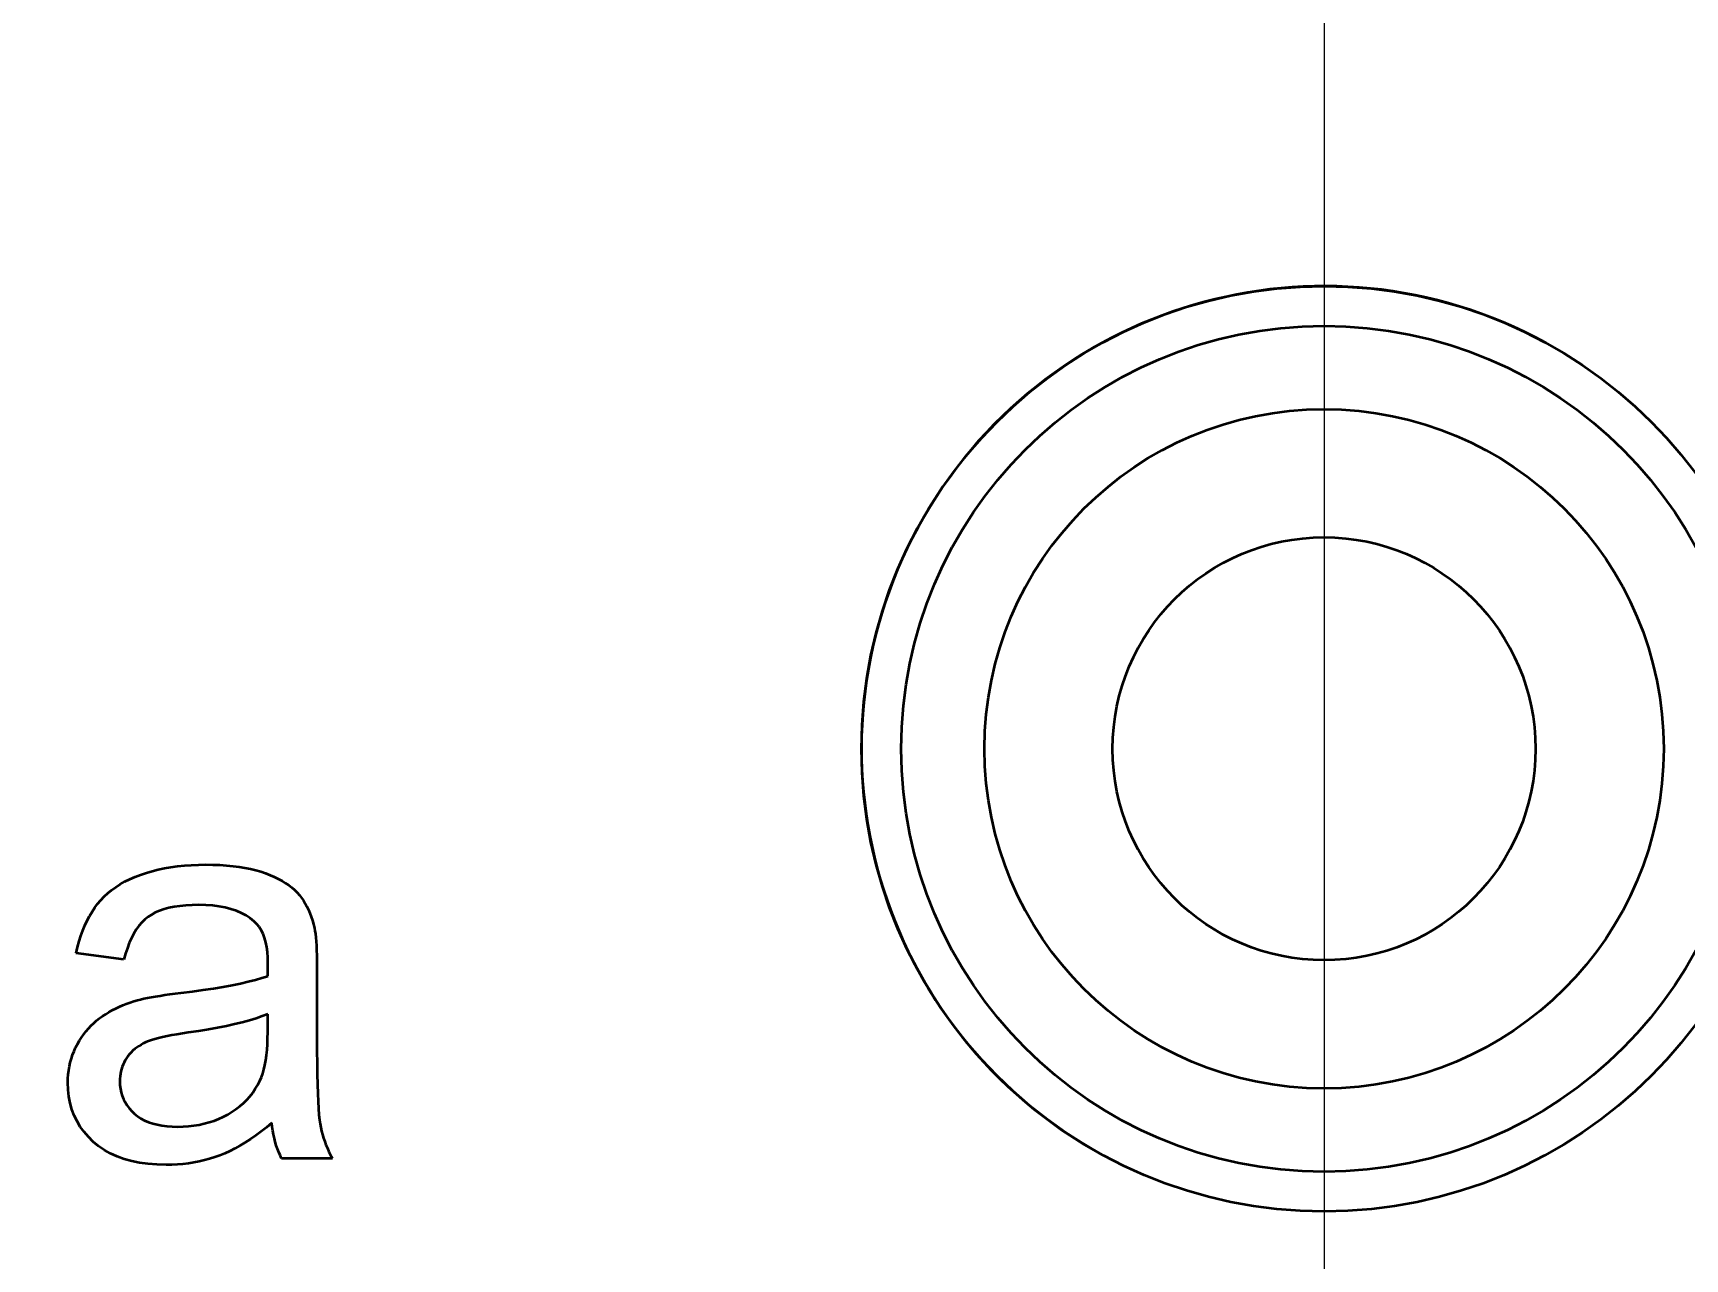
# Model space of a CAD drawing. Extents: x 23 to 417, y 3 to 294.
# Drawn here: x 382.684 to 385.809, y 206.667 to 208.985 of the extents above; entities that cross this region are included whole.
import ezdxf
from ezdxf.enums import TextEntityAlignment as Align

# ---------------------------------------------------------------- set-up
doc = ezdxf.new("R2010")
doc.units = 0
doc.linetypes.add('DASHDOT', pattern=[18.5, 12, -3, 0.5, -3])
doc.layers.get('0').update_dxf_attribs({"lineweight": 13})
doc.styles.get("Standard").update_dxf_attribs({"font": 'isocp.shx'})
doc.dimstyles.get("Standard").update_dxf_attribs({"dimtxt": 2.5, "dimasz": 2.5, "dimexe": 1.25, "dimexo": 0.625, "dimtad": 1, "dimtxsty": 'Standard', "dimcen": 2.5, "dimadec": 0, "dimazin": 0, "dimtfac": 1, "dimtmove": 0, "dimatfit": 0, "dimfxl": 0, "dimarcsym": 0})

# ---------------------------------------------------------------- blocks, each defined once
blk = doc.blocks.new('*D215')
at = {"color": 7, "lineweight": 13}
blk.add_line((369.2633, 239.5531), (395.349, 194.2124), dxfattribs=at)
for points in [[(376.3151, 228.3342), (374.903, 229.7505), (375.4177, 227.8179)], [(393.937, 195.6288), (395.349, 194.2124), (394.8343, 196.145)]]:
    blk.add_lwpolyline(points, dxfattribs=at)
for s, width, p, p2 in [('%%c', 1.333334, (370.1301, 240.0518), (371.3768, 237.8848)), ('82', 1.338786, (371.8755, 237.0181), (374.0621, 233.2175))]:
    blk.add_text(s, height=2.5, rotation=299.9129, dxfattribs=dict(at, width=width)).set_placement(p, p2, align=Align.FIT)
blk = doc.blocks.new('*D216')
at = {"color": 7, "lineweight": 13}
blk.add_line((363.2339, 234.8367), (397.923, 198.6215), dxfattribs=at)
for points in [[(374.0392, 224.3044), (372.3291, 225.3414), (373.2916, 223.5883)], [(396.2128, 199.6586), (397.923, 198.6215), (396.9605, 200.3747)]]:
    blk.add_lwpolyline(points, dxfattribs=at)
for s, width, p, p2 in [('%%c', 1.333334, (363.9561, 235.5285), (365.6854, 233.7231)), ('74', 1.299177, (366.3771, 233.0009), (369.4101, 229.8344))]:
    blk.add_text(s, height=2.5, rotation=313.7669, dxfattribs=dict(at, width=width)).set_placement(p, p2, align=Align.FIT)
blk = doc.blocks.new('BLOCK4527')
at = {"color": 7, "linetype": 'DASHDOT', "lineweight": 13}
blk.add_line((0, -5), (0, -50.8779), dxfattribs=at)
blk = doc.blocks.new('BLOCK4528')
at = {"color": 7, "linetype": 'DASHDOT', "lineweight": 13}
blk.add_line((0, 63.8036), (0, -63.8036), dxfattribs=at)
blk = doc.blocks.new('BLOCK4529')
at = {"color": 7, "lineweight": 35, "ltscale": 0.000539773}
blk.add_line((-4.5184, -9.1932), (-4.4986, -9.1845), dxfattribs=at)
at = {"color": 7, "lineweight": 35, "ltscale": 0.000556703}
blk.add_line((-4.4986, -9.1845), (-4.4779, -9.1765), dxfattribs=at)
at = {"color": 7, "lineweight": 35, "ltscale": 0.000570447}
blk.add_line((-4.4779, -9.1765), (-4.4562, -9.1692), dxfattribs=at)
at = {"color": 7, "lineweight": 35, "ltscale": 0.000580644}
blk.add_line((-4.4562, -9.1692), (-4.4339, -9.1627), dxfattribs=at)
at = {"color": 7, "lineweight": 35, "ltscale": 0.000592321}
blk.add_line((-4.4339, -9.1627), (-4.411, -9.1569), dxfattribs=at)
at = {"color": 7, "lineweight": 35, "ltscale": 0.000603842}
blk.add_line((-4.411, -9.1569), (-4.3873, -9.152), dxfattribs=at)
at = {"color": 7, "lineweight": 35, "ltscale": 0.000617164}
blk.add_line((-4.3873, -9.152), (-4.363, -9.1477), dxfattribs=at)
at = {"color": 7, "lineweight": 35, "ltscale": 0.000630768}
blk.add_line((-4.363, -9.1477), (-4.338, -9.1443), dxfattribs=at)
at = {"color": 7, "lineweight": 35, "ltscale": 0.000645527}
blk.add_line((-4.338, -9.1443), (-4.3123, -9.1416), dxfattribs=at)
at = {"color": 7, "lineweight": 35, "ltscale": 0.00066055}
blk.add_line((-4.3123, -9.1416), (-4.286, -9.1397), dxfattribs=at)
at = {"color": 7, "lineweight": 35, "ltscale": 0.000675822}
blk.add_line((-4.286, -9.1397), (-4.259, -9.1385), dxfattribs=at)
at = {"color": 7, "lineweight": 35, "ltscale": 0.000692816}
blk.add_line((-4.259, -9.1385), (-4.2313, -9.1381), dxfattribs=at)
at = {"color": 7, "lineweight": 35, "ltscale": 0.000682502}
blk.add_line((-4.2313, -9.1381), (-4.204, -9.1385), dxfattribs=at)
at = {"color": 7, "lineweight": 35, "ltscale": 0.000657329}
blk.add_line((-4.204, -9.1385), (-4.1777, -9.1395), dxfattribs=at)
at = {"color": 7, "lineweight": 35, "ltscale": 0.000631894}
blk.add_line((-4.1777, -9.1395), (-4.1525, -9.1411), dxfattribs=at)
at = {"color": 7, "lineweight": 35, "ltscale": 0.000606989}
blk.add_line((-4.1525, -9.1411), (-4.1283, -9.1434), dxfattribs=at)
at = {"color": 7, "lineweight": 35, "ltscale": 0.000582968}
blk.add_line((-4.1283, -9.1434), (-4.1052, -9.1463), dxfattribs=at)
at = {"color": 7, "lineweight": 35, "ltscale": 0.000559663}
blk.add_line((-4.1052, -9.1463), (-4.0831, -9.1499), dxfattribs=at)
at = {"color": 7, "lineweight": 35, "ltscale": 0.000536712}
blk.add_line((-4.0831, -9.1499), (-4.062, -9.1542), dxfattribs=at)
at = {"color": 7, "lineweight": 35, "ltscale": 0.000514962}
blk.add_line((-4.062, -9.1542), (-4.042, -9.1591), dxfattribs=at)
at = {"color": 7, "lineweight": 35, "ltscale": 0.000494086}
blk.add_line((-4.042, -9.1591), (-4.0231, -9.1647), dxfattribs=at)
at = {"color": 7, "lineweight": 35, "ltscale": 0.000474127}
blk.add_line((-4.0231, -9.1647), (-4.0051, -9.1709), dxfattribs=at)
at = {"color": 7, "lineweight": 35, "ltscale": 0.00045548}
blk.add_line((-4.0051, -9.1709), (-3.9882, -9.1776), dxfattribs=at)
at = {"color": 7, "lineweight": 35, "ltscale": 0.00043741}
blk.add_line((-3.9882, -9.1776), (-3.9722, -9.1847), dxfattribs=at)
at = {"color": 7, "lineweight": 35, "ltscale": 0.000420038}
blk.add_line((-3.9722, -9.1847), (-3.9571, -9.1921), dxfattribs=at)
at = {"color": 7, "lineweight": 35, "ltscale": 0.000466322}
blk.add_line((-4.616, -9.2589), (-4.6023, -9.2463), dxfattribs=at)
at = {"color": 7, "lineweight": 35, "ltscale": 0.000474396}
blk.add_line((-4.6023, -9.2463), (-4.5875, -9.2344), dxfattribs=at)
at = {"color": 7, "lineweight": 35, "ltscale": 0.000484808}
blk.add_line((-4.5875, -9.2344), (-4.5717, -9.2231), dxfattribs=at)
at = {"color": 7, "lineweight": 35, "ltscale": 0.000496247}
blk.add_line((-4.5717, -9.2231), (-4.555, -9.2125), dxfattribs=at)
at = {"color": 7, "lineweight": 35, "ltscale": 0.000509453}
blk.add_line((-4.555, -9.2125), (-4.5372, -9.2025), dxfattribs=at)
at = {"color": 7, "lineweight": 35, "ltscale": 0.000523757}
blk.add_line((-4.5372, -9.2025), (-4.5184, -9.1932), dxfattribs=at)
at = {"color": 7, "lineweight": 35, "ltscale": 0.000403714}
blk.add_line((-3.9571, -9.1921), (-3.9429, -9.1998), dxfattribs=at)
at = {"color": 7, "lineweight": 35, "ltscale": 0.000387577}
blk.add_line((-3.9429, -9.1998), (-3.9297, -9.2079), dxfattribs=at)
at = {"color": 7, "lineweight": 35, "ltscale": 0.000373063}
blk.add_line((-3.9297, -9.2079), (-3.9174, -9.2163), dxfattribs=at)
at = {"color": 7, "lineweight": 35, "ltscale": 0.000359424}
blk.add_line((-3.9174, -9.2163), (-3.9059, -9.225), dxfattribs=at)
at = {"color": 7, "lineweight": 35, "ltscale": 0.0003467}
blk.add_line((-3.9059, -9.225), (-3.8955, -9.2341), dxfattribs=at)
at = {"color": 7, "lineweight": 35, "ltscale": 0.000335831}
blk.add_line((-3.8955, -9.2341), (-3.8859, -9.2435), dxfattribs=at)
at = {"color": 7, "lineweight": 35, "ltscale": 0.000325902}
blk.add_line((-3.8859, -9.2435), (-3.8772, -9.2533), dxfattribs=at)
at = {"color": 7, "lineweight": 35, "ltscale": 0.000466589}
blk.add_line((-4.6618, -9.3162), (-4.6515, -9.3007), dxfattribs=at)
at = {"color": 7, "lineweight": 35, "ltscale": 0.000457381}
blk.add_line((-4.6515, -9.3007), (-4.6406, -9.286), dxfattribs=at)
at = {"color": 7, "lineweight": 35, "ltscale": 0.000455284}
blk.add_line((-4.6406, -9.286), (-4.6288, -9.2721), dxfattribs=at)
at = {"color": 7, "lineweight": 35, "ltscale": 0.00045943}
blk.add_line((-4.6288, -9.2721), (-4.616, -9.2589), dxfattribs=at)
at = {"color": 7, "lineweight": 35, "ltscale": 0.000430066}
blk.add_line((-4.4064, -9.3129), (-4.4222, -9.3197), dxfattribs=at)
at = {"color": 7, "lineweight": 35, "ltscale": 0.000453229}
blk.add_line((-4.3893, -9.307), (-4.4064, -9.3129), dxfattribs=at)
at = {"color": 7, "lineweight": 35, "ltscale": 0.000479344}
blk.add_line((-4.3708, -9.302), (-4.3893, -9.307), dxfattribs=at)
at = {"color": 7, "lineweight": 35, "ltscale": 0.000507162}
blk.add_line((-4.3509, -9.2979), (-4.3708, -9.302), dxfattribs=at)
at = {"color": 7, "lineweight": 35, "ltscale": 0.000536581}
blk.add_line((-4.3297, -9.2947), (-4.3509, -9.2979), dxfattribs=at)
at = {"color": 7, "lineweight": 35, "ltscale": 0.00056743}
blk.add_line((-4.3071, -9.2924), (-4.3297, -9.2947), dxfattribs=at)
at = {"color": 7, "lineweight": 35, "ltscale": 0.000599883}
blk.add_line((-4.2832, -9.2911), (-4.3071, -9.2924), dxfattribs=at)
at = {"color": 7, "lineweight": 35, "ltscale": 0.000632597}
blk.add_line((-4.2579, -9.2906), (-4.2832, -9.2911), dxfattribs=at)
at = {"color": 7, "lineweight": 35, "ltscale": 0.000678797}
blk.add_line((-4.2307, -9.2912), (-4.2579, -9.2906), dxfattribs=at)
at = {"color": 7, "lineweight": 35, "ltscale": 0.000646005}
blk.add_line((-4.205, -9.2931), (-4.2307, -9.2912), dxfattribs=at)
at = {"color": 7, "lineweight": 35, "ltscale": 0.000615339}
blk.add_line((-4.1805, -9.2962), (-4.205, -9.2931), dxfattribs=at)
at = {"color": 7, "lineweight": 35, "ltscale": 0.000585897}
blk.add_line((-4.1575, -9.3006), (-4.1805, -9.2962), dxfattribs=at)
at = {"color": 7, "lineweight": 35, "ltscale": 0.000559575}
blk.add_line((-4.1359, -9.3062), (-4.1575, -9.3006), dxfattribs=at)
at = {"color": 7, "lineweight": 35, "ltscale": 0.000535245}
blk.add_line((-4.1156, -9.3131), (-4.1359, -9.3062), dxfattribs=at)
at = {"color": 7, "lineweight": 35, "ltscale": 0.000514725}
blk.add_line((-4.0967, -9.3212), (-4.1156, -9.3131), dxfattribs=at)
at = {"color": 7, "lineweight": 35, "ltscale": 0.000322937}
blk.add_line((-3.8772, -9.2533), (-3.8693, -9.2635), dxfattribs=at)
at = {"color": 7, "lineweight": 35, "ltscale": 0.000326028}
blk.add_line((-3.8693, -9.2635), (-3.8618, -9.2742), dxfattribs=at)
at = {"color": 7, "lineweight": 35, "ltscale": 0.000330271}
blk.add_line((-3.8618, -9.2742), (-3.8549, -9.2854), dxfattribs=at)
at = {"color": 7, "lineweight": 35, "ltscale": 0.000335158}
blk.add_line((-3.8549, -9.2854), (-3.8484, -9.2971), dxfattribs=at)
at = {"color": 7, "lineweight": 35, "ltscale": 0.000341545}
blk.add_line((-3.8484, -9.2971), (-3.8425, -9.3094), dxfattribs=at)
at = {"color": 7, "lineweight": 35, "ltscale": 0.000347775}
blk.add_line((-3.8425, -9.3094), (-3.837, -9.3222), dxfattribs=at)
at = {"color": 7, "lineweight": 35, "ltscale": 0.000515901}
blk.add_line((-4.6967, -9.3874), (-4.6889, -9.3682), dxfattribs=at)
at = {"color": 7, "lineweight": 35, "ltscale": 0.000501482}
blk.add_line((-4.6889, -9.3682), (-4.6805, -9.35), dxfattribs=at)
at = {"color": 7, "lineweight": 35, "ltscale": 0.000488834}
blk.add_line((-4.6805, -9.35), (-4.6714, -9.3327), dxfattribs=at)
at = {"color": 7, "lineweight": 35, "ltscale": 0.000476882}
blk.add_line((-4.6714, -9.3327), (-4.6618, -9.3162), dxfattribs=at)
at = {"color": 7, "lineweight": 35, "ltscale": 0.000432269}
blk.add_line((-4.484, -9.3698), (-4.4941, -9.3838), dxfattribs=at)
at = {"color": 7, "lineweight": 35, "ltscale": 0.000414517}
blk.add_line((-4.4732, -9.3572), (-4.484, -9.3698), dxfattribs=at)
at = {"color": 7, "lineweight": 35, "ltscale": 0.000400026}
blk.add_line((-4.4618, -9.3459), (-4.4732, -9.3572), dxfattribs=at)
at = {"color": 7, "lineweight": 35, "ltscale": 0.000388349}
blk.add_line((-4.4497, -9.3361), (-4.4618, -9.3459), dxfattribs=at)
at = {"color": 7, "lineweight": 35, "ltscale": 0.000391655}
blk.add_line((-4.4367, -9.3275), (-4.4497, -9.3361), dxfattribs=at)
at = {"color": 7, "lineweight": 35, "ltscale": 0.00040929}
blk.add_line((-4.4222, -9.3197), (-4.4367, -9.3275), dxfattribs=at)
at = {"color": 7, "lineweight": 35, "ltscale": 0.000497101}
blk.add_line((-4.0791, -9.3305), (-4.0967, -9.3212), dxfattribs=at)
at = {"color": 7, "lineweight": 35, "ltscale": 0.000483759}
blk.add_line((-4.0629, -9.3412), (-4.0791, -9.3305), dxfattribs=at)
at = {"color": 7, "lineweight": 35, "ltscale": 0.000474393}
blk.add_line((-4.0481, -9.353), (-4.0629, -9.3412), dxfattribs=at)
at = {"color": 7, "lineweight": 35, "ltscale": 0.000349576}
blk.add_line((-4.0382, -9.3629), (-4.0481, -9.353), dxfattribs=at)
at = {"color": 7, "lineweight": 35, "ltscale": 0.000357345}
blk.add_line((-4.0293, -9.3741), (-4.0382, -9.3629), dxfattribs=at)
at = {"color": 7, "lineweight": 35, "ltscale": 0.000369619}
blk.add_line((-4.0215, -9.3866), (-4.0293, -9.3741), dxfattribs=at)
at = {"color": 7, "lineweight": 35, "ltscale": 0.000355755}
blk.add_line((-3.837, -9.3222), (-3.832, -9.3355), dxfattribs=at)
at = {"color": 7, "lineweight": 35, "ltscale": 0.000363838}
blk.add_line((-3.832, -9.3355), (-3.8275, -9.3494), dxfattribs=at)
at = {"color": 7, "lineweight": 35, "ltscale": 0.000372606}
blk.add_line((-3.8275, -9.3494), (-3.8235, -9.3637), dxfattribs=at)
at = {"color": 7, "lineweight": 35, "ltscale": 0.000382223}
blk.add_line((-3.8235, -9.3637), (-3.8199, -9.3786), dxfattribs=at)
at = {"color": 7, "lineweight": 35, "ltscale": 0.000564081}
blk.add_line((-4.7161, -9.4501), (-4.7103, -9.4283), dxfattribs=at)
at = {"color": 7, "lineweight": 35, "ltscale": 0.000546947}
blk.add_line((-4.7103, -9.4283), (-4.7038, -9.4074), dxfattribs=at)
at = {"color": 7, "lineweight": 35, "ltscale": 0.000531237}
blk.add_line((-4.7038, -9.4074), (-4.6967, -9.3874), dxfattribs=at)
at = {"color": 7, "lineweight": 35, "ltscale": 0.00052566}
blk.add_line((-4.5206, -9.4342), (-4.5281, -9.4539), dxfattribs=at)
at = {"color": 7, "lineweight": 35, "ltscale": 0.000499267}
blk.add_line((-4.5124, -9.416), (-4.5206, -9.4342), dxfattribs=at)
at = {"color": 7, "lineweight": 35, "ltscale": 0.000474858}
blk.add_line((-4.5036, -9.3992), (-4.5124, -9.416), dxfattribs=at)
at = {"color": 7, "lineweight": 35, "ltscale": 0.000452499}
blk.add_line((-4.4941, -9.3838), (-4.5036, -9.3992), dxfattribs=at)
at = {"color": 7, "lineweight": 35, "ltscale": 0.000385569}
blk.add_line((-4.0147, -9.4005), (-4.0215, -9.3866), dxfattribs=at)
at = {"color": 7, "lineweight": 35, "ltscale": 0.000406261}
blk.add_line((-4.009, -9.4157), (-4.0147, -9.4005), dxfattribs=at)
at = {"color": 7, "lineweight": 35, "ltscale": 0.0004294}
blk.add_line((-4.0043, -9.4322), (-4.009, -9.4157), dxfattribs=at)
at = {"color": 7, "lineweight": 35, "ltscale": 0.000455618}
blk.add_line((-4.0006, -9.4501), (-4.0043, -9.4322), dxfattribs=at)
at = {"color": 7, "lineweight": 35, "ltscale": 0.000258205}
blk.add_line((-3.8199, -9.3786), (-3.8182, -9.3888), dxfattribs=at)
at = {"color": 7, "lineweight": 35, "ltscale": 0.000294778}
blk.add_line((-3.8182, -9.3888), (-3.8166, -9.4005), dxfattribs=at)
at = {"color": 7, "lineweight": 35, "ltscale": 0.000331795}
blk.add_line((-3.8166, -9.4005), (-3.8152, -9.4137), dxfattribs=at)
at = {"color": 7, "lineweight": 35, "ltscale": 0.000368953}
blk.add_line((-3.8152, -9.4137), (-3.8141, -9.4284), dxfattribs=at)
at = {"color": 7, "lineweight": 35, "ltscale": 0.000406678}
blk.add_line((-3.8141, -9.4284), (-3.813, -9.4446), dxfattribs=at)
at = {"color": 7, "lineweight": 35, "ltscale": 0.000582141}
blk.add_line((-4.7214, -9.4727), (-4.7161, -9.4501), dxfattribs=at)
at = {"color": 7, "lineweight": 35, "ltscale": 0.004544}
blk.add_line((-4.5413, -9.4973), (-4.7214, -9.4727), dxfattribs=at)
at = {"color": 7, "lineweight": 35, "ltscale": 0.000582177}
blk.add_line((-4.535, -9.4749), (-4.5413, -9.4973), dxfattribs=at)
at = {"color": 7, "lineweight": 35, "ltscale": 0.000552851}
blk.add_line((-4.5281, -9.4539), (-4.535, -9.4749), dxfattribs=at)
at = {"color": 7, "lineweight": 35, "ltscale": 0.000484291}
blk.add_line((-3.998, -9.4693), (-4.0006, -9.4501), dxfattribs=at)
at = {"color": 7, "lineweight": 35, "ltscale": 0.000514174}
blk.add_line((-3.9965, -9.4898), (-3.998, -9.4693), dxfattribs=at)
at = {"color": 7, "lineweight": 35, "ltscale": 0.000546438}
blk.add_line((-3.9959, -9.5116), (-3.9965, -9.4898), dxfattribs=at)
at = {"color": 7, "lineweight": 35, "ltscale": 0.000443753}
blk.add_line((-3.813, -9.4446), (-3.8122, -9.4623), dxfattribs=at)
at = {"color": 7, "lineweight": 35, "ltscale": 0.000481667}
blk.add_line((-3.8122, -9.4623), (-3.8116, -9.4816), dxfattribs=at)
at = {"color": 7, "lineweight": 35, "ltscale": 0.00051931}
blk.add_line((-3.8116, -9.4816), (-3.8111, -9.5024), dxfattribs=at)
at = {"color": 7, "lineweight": 35, "ltscale": 0.000585088}
blk.add_line((-4.0192, -9.567), (-3.997, -9.5597), dxfattribs=at)
at = {"color": 7, "lineweight": 35, "ltscale": 0.000182417}
blk.add_line((-3.997, -9.5597), (-3.9968, -9.5524), dxfattribs=at)
at = {"color": 7, "lineweight": 35, "ltscale": 0.000168662}
blk.add_line((-3.9968, -9.5524), (-3.9966, -9.5457), dxfattribs=at)
at = {"color": 7, "lineweight": 35, "ltscale": 0.000154547}
blk.add_line((-3.9966, -9.5457), (-3.9964, -9.5395), dxfattribs=at)
at = {"color": 7, "lineweight": 35, "ltscale": 0.000141183}
blk.add_line((-3.9964, -9.5395), (-3.9963, -9.5338), dxfattribs=at)
at = {"color": 7, "lineweight": 35, "ltscale": 0.000127062}
blk.add_line((-3.9963, -9.5338), (-3.9962, -9.5288), dxfattribs=at)
at = {"color": 7, "lineweight": 35, "ltscale": 0.000113323}
blk.add_line((-3.9962, -9.5288), (-3.9961, -9.5242), dxfattribs=at)
at = {"color": 7, "lineweight": 35, "ltscale": 9.95617e-05}
blk.add_line((-3.9961, -9.5242), (-3.996, -9.5202), dxfattribs=at)
at = {"color": 7, "lineweight": 35, "ltscale": 7.17292e-05}
blk.add_line((-3.996, -9.5168), (-3.9959, -9.5139), dxfattribs=at)
at = {"color": 7, "lineweight": 35, "ltscale": 8.58385e-05}
blk.add_line((-3.996, -9.5202), (-3.996, -9.5168), dxfattribs=at)
at = {"color": 7, "lineweight": 35, "ltscale": 5.79762e-05}
blk.add_line((-3.9959, -9.5139), (-3.9959, -9.5116), dxfattribs=at)
at = {"color": 7, "lineweight": 35, "ltscale": 0.000557392}
blk.add_line((-3.8111, -9.5024), (-3.8108, -9.5247), dxfattribs=at)
at = {"color": 7, "lineweight": 35, "ltscale": 0.000595079}
blk.add_line((-3.8108, -9.5247), (-3.8107, -9.5485), dxfattribs=at)
at = {"color": 7, "lineweight": 35, "ltscale": 0.006139}
blk.add_line((-3.8107, -9.5485), (-3.8107, -9.794), dxfattribs=at)
at = {"color": 7, "lineweight": 35, "ltscale": 0.000537833}
blk.add_line((-4.3467, -9.6258), (-4.3254, -9.6231), dxfattribs=at)
at = {"color": 7, "lineweight": 35, "ltscale": 0.001094}
blk.add_line((-4.3254, -9.6231), (-4.282, -9.6177), dxfattribs=at)
at = {"color": 7, "lineweight": 35, "ltscale": 0.001036}
blk.add_line((-4.282, -9.6177), (-4.2409, -9.6121), dxfattribs=at)
at = {"color": 7, "lineweight": 35, "ltscale": 0.000979112}
blk.add_line((-4.2409, -9.6121), (-4.2022, -9.6063), dxfattribs=at)
at = {"color": 7, "lineweight": 35, "ltscale": 0.000921827}
blk.add_line((-4.2022, -9.6063), (-4.1658, -9.6002), dxfattribs=at)
at = {"color": 7, "lineweight": 35, "ltscale": 0.000864865}
blk.add_line((-4.1658, -9.6002), (-4.1318, -9.594), dxfattribs=at)
at = {"color": 7, "lineweight": 35, "ltscale": 0.000807827}
blk.add_line((-4.1318, -9.594), (-4.1001, -9.5875), dxfattribs=at)
at = {"color": 7, "lineweight": 35, "ltscale": 0.000751463}
blk.add_line((-4.1001, -9.5875), (-4.0708, -9.5809), dxfattribs=at)
at = {"color": 7, "lineweight": 35, "ltscale": 0.00069547}
blk.add_line((-4.0708, -9.5809), (-4.0438, -9.574), dxfattribs=at)
at = {"color": 7, "lineweight": 35, "ltscale": 0.000640149}
blk.add_line((-4.0438, -9.574), (-4.0192, -9.567), dxfattribs=at)
at = {"color": 7, "lineweight": 35, "ltscale": 0.000360332}
blk.add_line((-4.585, -9.6889), (-4.5722, -9.6823), dxfattribs=at)
at = {"color": 7, "lineweight": 35, "ltscale": 0.000362764}
blk.add_line((-4.5722, -9.6823), (-4.5591, -9.6761), dxfattribs=at)
at = {"color": 7, "lineweight": 35, "ltscale": 0.000365404}
blk.add_line((-4.5591, -9.6761), (-4.5457, -9.6703), dxfattribs=at)
at = {"color": 7, "lineweight": 35, "ltscale": 0.000368299}
blk.add_line((-4.5457, -9.6703), (-4.532, -9.6648), dxfattribs=at)
at = {"color": 7, "lineweight": 35, "ltscale": 0.000372022}
blk.add_line((-4.532, -9.6648), (-4.518, -9.6597), dxfattribs=at)
at = {"color": 7, "lineweight": 35, "ltscale": 0.000376126}
blk.add_line((-4.518, -9.6597), (-4.5037, -9.6551), dxfattribs=at)
at = {"color": 7, "lineweight": 35, "ltscale": 0.000380129}
blk.add_line((-4.5037, -9.6551), (-4.4891, -9.6508), dxfattribs=at)
at = {"color": 7, "lineweight": 35, "ltscale": 0.000293741}
blk.add_line((-4.4891, -9.6508), (-4.4777, -9.6479), dxfattribs=at)
at = {"color": 7, "lineweight": 35, "ltscale": 0.00032038}
blk.add_line((-4.4777, -9.6479), (-4.4652, -9.6451), dxfattribs=at)
at = {"color": 7, "lineweight": 35, "ltscale": 0.000347441}
blk.add_line((-4.4652, -9.6451), (-4.4516, -9.6423), dxfattribs=at)
at = {"color": 7, "lineweight": 35, "ltscale": 0.000374291}
blk.add_line((-4.4516, -9.6423), (-4.4369, -9.6395), dxfattribs=at)
at = {"color": 7, "lineweight": 35, "ltscale": 0.000401646}
blk.add_line((-4.4369, -9.6395), (-4.4211, -9.6367), dxfattribs=at)
at = {"color": 7, "lineweight": 35, "ltscale": 0.000428588}
blk.add_line((-4.4211, -9.6367), (-4.4041, -9.634), dxfattribs=at)
at = {"color": 7, "lineweight": 35, "ltscale": 0.000455644}
blk.add_line((-4.4041, -9.634), (-4.3861, -9.6312), dxfattribs=at)
at = {"color": 7, "lineweight": 35, "ltscale": 0.00048317}
blk.add_line((-4.3861, -9.6312), (-4.367, -9.6285), dxfattribs=at)
at = {"color": 7, "lineweight": 35, "ltscale": 0.000510634}
blk.add_line((-4.367, -9.6285), (-4.3467, -9.6258), dxfattribs=at)
at = {"color": 7, "lineweight": 35, "ltscale": 0.000354858}
blk.add_line((-4.6748, -9.7576), (-4.6651, -9.7472), dxfattribs=at)
at = {"color": 7, "lineweight": 35, "ltscale": 0.000353446}
blk.add_line((-4.6651, -9.7472), (-4.6549, -9.7374), dxfattribs=at)
at = {"color": 7, "lineweight": 35, "ltscale": 0.000353363}
blk.add_line((-4.6549, -9.7374), (-4.6442, -9.7281), dxfattribs=at)
at = {"color": 7, "lineweight": 35, "ltscale": 0.00035306}
blk.add_line((-4.6442, -9.7281), (-4.6332, -9.7194), dxfattribs=at)
at = {"color": 7, "lineweight": 35, "ltscale": 0.000354701}
blk.add_line((-4.6332, -9.7194), (-4.6216, -9.7111), dxfattribs=at)
at = {"color": 7, "lineweight": 35, "ltscale": 0.000356048}
blk.add_line((-4.6216, -9.7111), (-4.6097, -9.7033), dxfattribs=at)
at = {"color": 7, "lineweight": 35, "ltscale": 0.000356871}
blk.add_line((-4.6097, -9.7033), (-4.5975, -9.6959), dxfattribs=at)
at = {"color": 7, "lineweight": 35, "ltscale": 0.000358474}
blk.add_line((-4.5975, -9.6959), (-4.585, -9.6889), dxfattribs=at)
at = {"color": 7, "lineweight": 35, "ltscale": 0.000843677}
blk.add_line((-4.1534, -9.7487), (-4.1865, -9.7553), dxfattribs=at)
at = {"color": 7, "lineweight": 35, "ltscale": 0.000795621}
blk.add_line((-4.1223, -9.7418), (-4.1534, -9.7487), dxfattribs=at)
at = {"color": 7, "lineweight": 35, "ltscale": 0.000748309}
blk.add_line((-4.0932, -9.7348), (-4.1223, -9.7418), dxfattribs=at)
at = {"color": 7, "lineweight": 35, "ltscale": 0.000701058}
blk.add_line((-4.0661, -9.7274), (-4.0932, -9.7348), dxfattribs=at)
at = {"color": 7, "lineweight": 35, "ltscale": 0.000654692}
blk.add_line((-4.0411, -9.7199), (-4.0661, -9.7274), dxfattribs=at)
at = {"color": 7, "lineweight": 35, "ltscale": 0.000608588}
blk.add_line((-4.018, -9.712), (-4.0411, -9.7199), dxfattribs=at)
at = {"color": 7, "lineweight": 35, "ltscale": 0.000563802}
blk.add_line((-3.997, -9.704), (-4.018, -9.712), dxfattribs=at)
at = {"color": 7, "lineweight": 35, "ltscale": 0.001688}
blk.add_line((-3.997, -9.7715), (-3.997, -9.704), dxfattribs=at)
at = {"color": 7, "lineweight": 35, "ltscale": 0.000373588}
blk.add_line((-4.7168, -9.817), (-4.7093, -9.8041), dxfattribs=at)
at = {"color": 7, "lineweight": 35, "ltscale": 0.000368683}
blk.add_line((-4.7093, -9.8041), (-4.7013, -9.7917), dxfattribs=at)
at = {"color": 7, "lineweight": 35, "ltscale": 0.000363765}
blk.add_line((-4.7013, -9.7917), (-4.6929, -9.7798), dxfattribs=at)
at = {"color": 7, "lineweight": 35, "ltscale": 0.000360219}
blk.add_line((-4.6929, -9.7798), (-4.6841, -9.7684), dxfattribs=at)
at = {"color": 7, "lineweight": 35, "ltscale": 0.000357124}
blk.add_line((-4.6841, -9.7684), (-4.6748, -9.7576), dxfattribs=at)
at = {"color": 7, "lineweight": 35, "ltscale": 0.000253768}
blk.add_line((-4.4584, -9.8104), (-4.4676, -9.8147), dxfattribs=at)
at = {"color": 7, "lineweight": 35, "ltscale": 0.000271803}
blk.add_line((-4.4483, -9.8063), (-4.4584, -9.8104), dxfattribs=at)
at = {"color": 7, "lineweight": 35, "ltscale": 0.000301739}
blk.add_line((-4.4369, -9.8024), (-4.4483, -9.8063), dxfattribs=at)
at = {"color": 7, "lineweight": 35, "ltscale": 0.000333047}
blk.add_line((-4.4242, -9.7985), (-4.4369, -9.8024), dxfattribs=at)
at = {"color": 7, "lineweight": 35, "ltscale": 0.000364305}
blk.add_line((-4.4101, -9.7947), (-4.4242, -9.7985), dxfattribs=at)
at = {"color": 7, "lineweight": 35, "ltscale": 0.000395994}
blk.add_line((-4.3947, -9.791), (-4.4101, -9.7947), dxfattribs=at)
at = {"color": 7, "lineweight": 35, "ltscale": 0.000428292}
blk.add_line((-4.378, -9.7873), (-4.3947, -9.791), dxfattribs=at)
at = {"color": 7, "lineweight": 35, "ltscale": 0.000459943}
blk.add_line((-4.3599, -9.7837), (-4.378, -9.7873), dxfattribs=at)
at = {"color": 7, "lineweight": 35, "ltscale": 0.000492589}
blk.add_line((-4.3405, -9.7803), (-4.3599, -9.7837), dxfattribs=at)
at = {"color": 7, "lineweight": 35, "ltscale": 0.000524989}
blk.add_line((-4.3198, -9.7769), (-4.3405, -9.7803), dxfattribs=at)
at = {"color": 7, "lineweight": 35, "ltscale": 0.000557405}
blk.add_line((-4.2978, -9.7736), (-4.3198, -9.7769), dxfattribs=at)
at = {"color": 7, "lineweight": 35, "ltscale": 0.000988611}
blk.add_line((-4.2587, -9.7677), (-4.2978, -9.7736), dxfattribs=at)
at = {"color": 7, "lineweight": 35, "ltscale": 0.000939761}
blk.add_line((-4.2216, -9.7616), (-4.2587, -9.7677), dxfattribs=at)
at = {"color": 7, "lineweight": 35, "ltscale": 0.000891608}
blk.add_line((-4.1865, -9.7553), (-4.2216, -9.7616), dxfattribs=at)
at = {"color": 7, "lineweight": 35, "ltscale": 0.000564634}
blk.add_line((-3.9981, -9.8178), (-3.9973, -9.7953), dxfattribs=at)
at = {"color": 7, "lineweight": 35, "ltscale": 0.000593994}
blk.add_line((-3.9973, -9.7953), (-3.997, -9.7715), dxfattribs=at)
at = {"color": 7, "lineweight": 35, "ltscale": 0.001237}
blk.add_line((-3.8107, -9.794), (-3.8106, -9.8435), dxfattribs=at)
at = {"color": 7, "lineweight": 35, "ltscale": 0.000374461}
blk.add_line((-4.744, -9.8865), (-4.74, -9.8721), dxfattribs=at)
at = {"color": 7, "lineweight": 35, "ltscale": 0.000373592}
blk.add_line((-4.74, -9.8721), (-4.7353, -9.8579), dxfattribs=at)
at = {"color": 7, "lineweight": 35, "ltscale": 0.000372903}
blk.add_line((-4.7353, -9.8579), (-4.7298, -9.844), dxfattribs=at)
at = {"color": 7, "lineweight": 35, "ltscale": 0.00037352}
blk.add_line((-4.7298, -9.844), (-4.7237, -9.8304), dxfattribs=at)
at = {"color": 7, "lineweight": 35, "ltscale": 0.000375554}
blk.add_line((-4.7237, -9.8304), (-4.7168, -9.817), dxfattribs=at)
at = {"color": 7, "lineweight": 35, "ltscale": 0.000233162}
blk.add_line((-4.5311, -9.8703), (-4.5359, -9.8782), dxfattribs=at)
at = {"color": 7, "lineweight": 35, "ltscale": 0.000234091}
blk.add_line((-4.5257, -9.8626), (-4.5311, -9.8703), dxfattribs=at)
at = {"color": 7, "lineweight": 35, "ltscale": 0.000232523}
blk.add_line((-4.52, -9.8553), (-4.5257, -9.8626), dxfattribs=at)
at = {"color": 7, "lineweight": 35, "ltscale": 0.000232607}
blk.add_line((-4.5138, -9.8483), (-4.52, -9.8553), dxfattribs=at)
at = {"color": 7, "lineweight": 35, "ltscale": 0.000232801}
blk.add_line((-4.5072, -9.8418), (-4.5138, -9.8483), dxfattribs=at)
at = {"color": 7, "lineweight": 35, "ltscale": 0.000234362}
blk.add_line((-4.5001, -9.8356), (-4.5072, -9.8418), dxfattribs=at)
at = {"color": 7, "lineweight": 35, "ltscale": 0.000236541}
blk.add_line((-4.4926, -9.8298), (-4.5001, -9.8356), dxfattribs=at)
at = {"color": 7, "lineweight": 35, "ltscale": 0.000239553}
blk.add_line((-4.4847, -9.8244), (-4.4926, -9.8298), dxfattribs=at)
at = {"color": 7, "lineweight": 35, "ltscale": 0.000243713}
blk.add_line((-4.4764, -9.8193), (-4.4847, -9.8244), dxfattribs=at)
at = {"color": 7, "lineweight": 35, "ltscale": 0.000247944}
blk.add_line((-4.4676, -9.8147), (-4.4764, -9.8193), dxfattribs=at)
at = {"color": 7, "lineweight": 35, "ltscale": 0.000479989}
blk.add_line((-4.0044, -9.8784), (-4.0017, -9.8594), dxfattribs=at)
at = {"color": 7, "lineweight": 35, "ltscale": 0.000507334}
blk.add_line((-4.0017, -9.8594), (-3.9996, -9.8392), dxfattribs=at)
at = {"color": 7, "lineweight": 35, "ltscale": 0.000536131}
blk.add_line((-3.9996, -9.8392), (-3.9981, -9.8178), dxfattribs=at)
at = {"color": 7, "lineweight": 35, "ltscale": 0.001143}
blk.add_line((-3.8106, -9.8435), (-3.8103, -9.8892), dxfattribs=at)
at = {"color": 7, "lineweight": 35, "ltscale": 0.000389667}
blk.add_line((-4.7527, -9.947), (-4.7516, -9.9315), dxfattribs=at)
at = {"color": 7, "lineweight": 35, "ltscale": 0.000384167}
blk.add_line((-4.7516, -9.9315), (-4.7498, -9.9162), dxfattribs=at)
at = {"color": 7, "lineweight": 35, "ltscale": 0.000380347}
blk.add_line((-4.7498, -9.9162), (-4.7473, -9.9012), dxfattribs=at)
at = {"color": 7, "lineweight": 35, "ltscale": 0.000377066}
blk.add_line((-4.7473, -9.9012), (-4.744, -9.8865), dxfattribs=at)
at = {"color": 7, "lineweight": 35, "ltscale": 0.000231872}
blk.add_line((-4.5543, -9.9297), (-4.5556, -9.9388), dxfattribs=at)
at = {"color": 7, "lineweight": 35, "ltscale": 0.000229437}
blk.add_line((-4.5526, -9.9207), (-4.5543, -9.9297), dxfattribs=at)
at = {"color": 7, "lineweight": 35, "ltscale": 0.000228262}
blk.add_line((-4.5502, -9.9118), (-4.5526, -9.9207), dxfattribs=at)
at = {"color": 7, "lineweight": 35, "ltscale": 0.000227756}
blk.add_line((-4.5474, -9.9031), (-4.5502, -9.9118), dxfattribs=at)
at = {"color": 7, "lineweight": 35, "ltscale": 0.000227826}
blk.add_line((-4.5441, -9.8947), (-4.5474, -9.9031), dxfattribs=at)
at = {"color": 7, "lineweight": 35, "ltscale": 0.000229047}
blk.add_line((-4.5403, -9.8863), (-4.5441, -9.8947), dxfattribs=at)
at = {"color": 7, "lineweight": 35, "ltscale": 0.000230569}
blk.add_line((-4.5359, -9.8782), (-4.5403, -9.8863), dxfattribs=at)
at = {"color": 7, "lineweight": 35, "ltscale": 0.000378368}
blk.add_line((-4.021, -9.9426), (-4.0159, -9.9283), dxfattribs=at)
at = {"color": 7, "lineweight": 35, "ltscale": 0.000401795}
blk.add_line((-4.0159, -9.9283), (-4.0115, -9.9129), dxfattribs=at)
at = {"color": 7, "lineweight": 35, "ltscale": 0.000427132}
blk.add_line((-4.0115, -9.9129), (-4.0076, -9.8963), dxfattribs=at)
at = {"color": 7, "lineweight": 35, "ltscale": 0.00045297}
blk.add_line((-4.0076, -9.8963), (-4.0044, -9.8784), dxfattribs=at)
at = {"color": 7, "lineweight": 35, "ltscale": 0.001048}
blk.add_line((-3.8103, -9.8892), (-3.8097, -9.9311), dxfattribs=at)
at = {"color": 7, "lineweight": 35, "ltscale": 0.000953897}
blk.add_line((-3.8097, -9.9311), (-3.8089, -9.9693), dxfattribs=at)
at = {"color": 7, "lineweight": 35, "ltscale": 0.000395681}
blk.add_line((-4.7531, -9.9628), (-4.7527, -9.947), dxfattribs=at)
at = {"color": 7, "lineweight": 35, "ltscale": 0.000668782}
blk.add_line((-4.7521, -9.9896), (-4.7531, -9.9628), dxfattribs=at)
at = {"color": 7, "lineweight": 35, "ltscale": 0.000647924}
blk.add_line((-4.7493, -10.0153), (-4.7521, -9.9896), dxfattribs=at)
at = {"color": 7, "lineweight": 35, "ltscale": 0.000238489}
blk.add_line((-4.5564, -9.9482), (-4.5566, -9.9577), dxfattribs=at)
at = {"color": 7, "lineweight": 35, "ltscale": 0.000362661}
blk.add_line((-4.5566, -9.9577), (-4.5561, -9.9722), dxfattribs=at)
at = {"color": 7, "lineweight": 35, "ltscale": 0.000234627}
blk.add_line((-4.5556, -9.9388), (-4.5564, -9.9482), dxfattribs=at)
at = {"color": 7, "lineweight": 35, "ltscale": 0.000352331}
blk.add_line((-4.5561, -9.9722), (-4.5544, -9.9862), dxfattribs=at)
at = {"color": 7, "lineweight": 35, "ltscale": 0.000344745}
blk.add_line((-4.5544, -9.9862), (-4.5516, -9.9997), dxfattribs=at)
at = {"color": 7, "lineweight": 35, "ltscale": 0.000339712}
blk.add_line((-4.5516, -9.9997), (-4.5477, -10.0127), dxfattribs=at)
at = {"color": 7, "lineweight": 35, "ltscale": 0.000439035}
blk.add_line((-4.0539, -10.0011), (-4.0439, -9.9866), dxfattribs=at)
at = {"color": 7, "lineweight": 35, "ltscale": 0.000441467}
blk.add_line((-4.0439, -9.9866), (-4.0349, -9.9715), dxfattribs=at)
at = {"color": 7, "lineweight": 35, "ltscale": 0.000445815}
blk.add_line((-4.0349, -9.9715), (-4.0266, -9.9557), dxfattribs=at)
at = {"color": 7, "lineweight": 35, "ltscale": 0.000355946}
blk.add_line((-4.0266, -9.9557), (-4.021, -9.9426), dxfattribs=at)
at = {"color": 7, "lineweight": 35, "ltscale": 0.000859853}
blk.add_line((-3.8089, -9.9693), (-3.8078, -10.0036), dxfattribs=at)
at = {"color": 7, "lineweight": 35, "ltscale": 0.000631436}
blk.add_line((-4.7444, -10.0401), (-4.7493, -10.0153), dxfattribs=at)
at = {"color": 7, "lineweight": 35, "ltscale": 0.000618529}
blk.add_line((-4.7377, -10.0639), (-4.7444, -10.0401), dxfattribs=at)
at = {"color": 7, "lineweight": 35, "ltscale": 0.000337408}
blk.add_line((-4.5477, -10.0127), (-4.5427, -10.0253), dxfattribs=at)
at = {"color": 7, "lineweight": 35, "ltscale": 0.000337456}
blk.add_line((-4.5427, -10.0253), (-4.5366, -10.0373), dxfattribs=at)
at = {"color": 7, "lineweight": 35, "ltscale": 0.000340917}
blk.add_line((-4.5366, -10.0373), (-4.5293, -10.0488), dxfattribs=at)
at = {"color": 7, "lineweight": 35, "ltscale": 0.000346373}
blk.add_line((-4.5293, -10.0488), (-4.521, -10.0599), dxfattribs=at)
at = {"color": 7, "lineweight": 35, "ltscale": 0.000354672}
blk.add_line((-4.521, -10.0599), (-4.5115, -10.0704), dxfattribs=at)
at = {"color": 7, "lineweight": 35, "ltscale": 0.000460583}
blk.add_line((-4.1322, -10.0734), (-4.117, -10.0631), dxfattribs=at)
at = {"color": 7, "lineweight": 35, "ltscale": 0.000453057}
blk.add_line((-4.117, -10.0631), (-4.1026, -10.0521), dxfattribs=at)
at = {"color": 7, "lineweight": 35, "ltscale": 0.000446681}
blk.add_line((-4.1026, -10.0521), (-4.0891, -10.0403), dxfattribs=at)
at = {"color": 7, "lineweight": 35, "ltscale": 0.000442137}
blk.add_line((-4.0891, -10.0403), (-4.0765, -10.0279), dxfattribs=at)
at = {"color": 7, "lineweight": 35, "ltscale": 0.000439522}
blk.add_line((-4.0765, -10.0279), (-4.0648, -10.0149), dxfattribs=at)
at = {"color": 7, "lineweight": 35, "ltscale": 0.000438122}
blk.add_line((-4.0648, -10.0149), (-4.0539, -10.0011), dxfattribs=at)
at = {"color": 7, "lineweight": 35, "ltscale": 0.000765912}
blk.add_line((-3.8078, -10.0036), (-3.8065, -10.0343), dxfattribs=at)
at = {"color": 7, "lineweight": 35, "ltscale": 0.000671356}
blk.add_line((-3.8065, -10.0343), (-3.805, -10.0611), dxfattribs=at)
at = {"color": 7, "lineweight": 35, "ltscale": 0.000578067}
blk.add_line((-3.805, -10.0611), (-3.8032, -10.0841), dxfattribs=at)
at = {"color": 7, "lineweight": 35, "ltscale": 0.000610633}
blk.add_line((-4.7291, -10.0868), (-4.7377, -10.0639), dxfattribs=at)
at = {"color": 7, "lineweight": 35, "ltscale": 0.000607561}
blk.add_line((-4.7185, -10.1087), (-4.7291, -10.0868), dxfattribs=at)
at = {"color": 7, "lineweight": 35, "ltscale": 0.000608739}
blk.add_line((-4.706, -10.1295), (-4.7185, -10.1087), dxfattribs=at)
at = {"color": 7, "lineweight": 35, "ltscale": 0.000365354}
blk.add_line((-4.5115, -10.0704), (-4.5009, -10.0805), dxfattribs=at)
at = {"color": 7, "lineweight": 35, "ltscale": 0.000373478}
blk.add_line((-4.5009, -10.0805), (-4.4892, -10.0898), dxfattribs=at)
at = {"color": 7, "lineweight": 35, "ltscale": 0.000380166}
blk.add_line((-4.4892, -10.0898), (-4.4765, -10.0982), dxfattribs=at)
at = {"color": 7, "lineweight": 35, "ltscale": 0.000389619}
blk.add_line((-4.4765, -10.0982), (-4.4628, -10.1056), dxfattribs=at)
at = {"color": 7, "lineweight": 35, "ltscale": 0.000402378}
blk.add_line((-4.4628, -10.1056), (-4.448, -10.1119), dxfattribs=at)
at = {"color": 7, "lineweight": 35, "ltscale": 0.000417638}
blk.add_line((-4.448, -10.1119), (-4.4322, -10.1174), dxfattribs=at)
at = {"color": 7, "lineweight": 35, "ltscale": 0.000434973}
blk.add_line((-4.4322, -10.1174), (-4.4154, -10.1218), dxfattribs=at)
at = {"color": 7, "lineweight": 35, "ltscale": 0.000454946}
blk.add_line((-4.4154, -10.1218), (-4.3975, -10.1252), dxfattribs=at)
at = {"color": 7, "lineweight": 35, "ltscale": 0.0004766}
blk.add_line((-4.3975, -10.1252), (-4.3786, -10.1277), dxfattribs=at)
at = {"color": 7, "lineweight": 35, "ltscale": 0.000505734}
blk.add_line((-4.2961, -10.1278), (-4.276, -10.1254), dxfattribs=at)
at = {"color": 7, "lineweight": 35, "ltscale": 0.000497693}
blk.add_line((-4.276, -10.1254), (-4.2563, -10.1222), dxfattribs=at)
at = {"color": 7, "lineweight": 35, "ltscale": 0.000490389}
blk.add_line((-4.2563, -10.1222), (-4.2372, -10.118), dxfattribs=at)
at = {"color": 7, "lineweight": 35, "ltscale": 0.00048456}
blk.add_line((-4.2372, -10.118), (-4.2185, -10.1129), dxfattribs=at)
at = {"color": 7, "lineweight": 35, "ltscale": 0.000479994}
blk.add_line((-4.2185, -10.1129), (-4.2002, -10.1068), dxfattribs=at)
at = {"color": 7, "lineweight": 35, "ltscale": 0.000477019}
blk.add_line((-4.2002, -10.1068), (-4.1825, -10.0998), dxfattribs=at)
at = {"color": 7, "lineweight": 35, "ltscale": 0.000475055}
blk.add_line((-4.1825, -10.0998), (-4.1652, -10.0919), dxfattribs=at)
at = {"color": 7, "lineweight": 35, "ltscale": 0.000475044}
blk.add_line((-4.1652, -10.0919), (-4.1484, -10.0831), dxfattribs=at)
at = {"color": 7, "lineweight": 35, "ltscale": 0.000470117}
blk.add_line((-4.1484, -10.0831), (-4.1322, -10.0734), dxfattribs=at)
at = {"color": 7, "lineweight": 35, "ltscale": 0.000661621}
blk.add_line((-3.9816, -10.1153), (-4.002, -10.1322), dxfattribs=at)
at = {"color": 7, "lineweight": 35, "ltscale": 0.000381601}
blk.add_line((-3.9798, -10.1305), (-3.9816, -10.1153), dxfattribs=at)
at = {"color": 7, "lineweight": 35, "ltscale": 0.000484385}
blk.add_line((-3.8032, -10.0841), (-3.8012, -10.1034), dxfattribs=at)
at = {"color": 7, "lineweight": 35, "ltscale": 0.000391239}
blk.add_line((-3.8012, -10.1034), (-3.799, -10.1189), dxfattribs=at)
at = {"color": 7, "lineweight": 35, "ltscale": 0.000345195}
blk.add_line((-3.799, -10.1189), (-3.7964, -10.1324), dxfattribs=at)
at = {"color": 7, "lineweight": 35, "ltscale": 0.000614935}
blk.add_line((-4.6915, -10.1495), (-4.706, -10.1295), dxfattribs=at)
at = {"color": 7, "lineweight": 35, "ltscale": 0.000626165}
blk.add_line((-4.6752, -10.1684), (-4.6915, -10.1495), dxfattribs=at)
at = {"color": 7, "lineweight": 35, "ltscale": 0.000640659}
blk.add_line((-4.6569, -10.1864), (-4.6752, -10.1684), dxfattribs=at)
at = {"color": 7, "lineweight": 35, "ltscale": 0.000651311}
blk.add_line((-4.6369, -10.203), (-4.6569, -10.1864), dxfattribs=at)
at = {"color": 7, "lineweight": 35, "ltscale": 0.000499917}
blk.add_line((-4.3786, -10.1277), (-4.3586, -10.1291), dxfattribs=at)
at = {"color": 7, "lineweight": 35, "ltscale": 0.000524293}
blk.add_line((-4.3586, -10.1291), (-4.3377, -10.1296), dxfattribs=at)
at = {"color": 7, "lineweight": 35, "ltscale": 0.000526175}
blk.add_line((-4.3377, -10.1296), (-4.3166, -10.1292), dxfattribs=at)
at = {"color": 7, "lineweight": 35, "ltscale": 0.000515796}
blk.add_line((-4.3166, -10.1292), (-4.2961, -10.1278), dxfattribs=at)
at = {"color": 7, "lineweight": 35, "ltscale": 0.000588726}
blk.add_line((-4.0622, -10.1767), (-4.082, -10.1895), dxfattribs=at)
at = {"color": 7, "lineweight": 35, "ltscale": 0.000606122}
blk.add_line((-4.0423, -10.1629), (-4.0622, -10.1767), dxfattribs=at)
at = {"color": 7, "lineweight": 35, "ltscale": 0.00062434}
blk.add_line((-4.0222, -10.148), (-4.0423, -10.1629), dxfattribs=at)
at = {"color": 7, "lineweight": 35, "ltscale": 0.000642614}
blk.add_line((-4.002, -10.1322), (-4.0222, -10.148), dxfattribs=at)
at = {"color": 7, "lineweight": 35, "ltscale": 0.000373173}
blk.add_line((-3.9775, -10.1452), (-3.9798, -10.1305), dxfattribs=at)
at = {"color": 7, "lineweight": 35, "ltscale": 0.000365797}
blk.add_line((-3.9749, -10.1596), (-3.9775, -10.1452), dxfattribs=at)
at = {"color": 7, "lineweight": 35, "ltscale": 0.000357739}
blk.add_line((-3.9718, -10.1736), (-3.9749, -10.1596), dxfattribs=at)
at = {"color": 7, "lineweight": 35, "ltscale": 0.000350851}
blk.add_line((-3.9683, -10.1872), (-3.9718, -10.1736), dxfattribs=at)
at = {"color": 7, "lineweight": 35, "ltscale": 0.000344374}
blk.add_line((-3.9644, -10.2004), (-3.9683, -10.1872), dxfattribs=at)
at = {"color": 7, "lineweight": 35, "ltscale": 0.000344237}
blk.add_line((-3.7964, -10.1324), (-3.7933, -10.1459), dxfattribs=at)
at = {"color": 7, "lineweight": 35, "ltscale": 0.000344677}
blk.add_line((-3.7933, -10.1459), (-3.7898, -10.1592), dxfattribs=at)
at = {"color": 7, "lineweight": 35, "ltscale": 0.000344923}
blk.add_line((-3.7898, -10.1592), (-3.7859, -10.1724), dxfattribs=at)
at = {"color": 7, "lineweight": 35, "ltscale": 0.00034549}
blk.add_line((-3.7859, -10.1724), (-3.7814, -10.1855), dxfattribs=at)
at = {"color": 7, "lineweight": 35, "ltscale": 0.000347162}
blk.add_line((-3.7814, -10.1855), (-3.7766, -10.1985), dxfattribs=at)
at = {"color": 7, "lineweight": 35, "ltscale": 0.000658327}
blk.add_line((-4.6151, -10.2179), (-4.6369, -10.203), dxfattribs=at)
at = {"color": 7, "lineweight": 35, "ltscale": 0.000670213}
blk.add_line((-4.5918, -10.231), (-4.6151, -10.2179), dxfattribs=at)
at = {"color": 7, "lineweight": 35, "ltscale": 0.000687482}
blk.add_line((-4.5667, -10.2424), (-4.5918, -10.231), dxfattribs=at)
at = {"color": 7, "lineweight": 35, "ltscale": 0.000709651}
blk.add_line((-4.54, -10.252), (-4.5667, -10.2424), dxfattribs=at)
at = {"color": 7, "lineweight": 35, "ltscale": 0.000506723}
blk.add_line((-4.1976, -10.2449), (-4.217, -10.251), dxfattribs=at)
at = {"color": 7, "lineweight": 35, "ltscale": 0.000506274}
blk.add_line((-4.1786, -10.2381), (-4.1976, -10.2449), dxfattribs=at)
at = {"color": 7, "lineweight": 35, "ltscale": 0.000512591}
blk.add_line((-4.1596, -10.2304), (-4.1786, -10.2381), dxfattribs=at)
at = {"color": 7, "lineweight": 35, "ltscale": 0.000525809}
blk.add_line((-4.1404, -10.2217), (-4.1596, -10.2304), dxfattribs=at)
at = {"color": 7, "lineweight": 35, "ltscale": 0.000540616}
blk.add_line((-4.1211, -10.212), (-4.1404, -10.2217), dxfattribs=at)
at = {"color": 7, "lineweight": 35, "ltscale": 0.00055594}
blk.add_line((-4.1016, -10.2012), (-4.1211, -10.212), dxfattribs=at)
at = {"color": 7, "lineweight": 35, "ltscale": 0.000571648}
blk.add_line((-4.082, -10.1895), (-4.1016, -10.2012), dxfattribs=at)
at = {"color": 7, "lineweight": 35, "ltscale": 0.000337874}
blk.add_line((-3.9601, -10.2132), (-3.9644, -10.2004), dxfattribs=at)
at = {"color": 7, "lineweight": 35, "ltscale": 0.000332496}
blk.add_line((-3.9554, -10.2256), (-3.9601, -10.2132), dxfattribs=at)
at = {"color": 7, "lineweight": 35, "ltscale": 0.000326984}
blk.add_line((-3.9503, -10.2377), (-3.9554, -10.2256), dxfattribs=at)
at = {"color": 7, "lineweight": 35, "ltscale": 0.000322513}
blk.add_line((-3.9448, -10.2493), (-3.9503, -10.2377), dxfattribs=at)
at = {"color": 7, "lineweight": 35, "ltscale": 0.004809}
blk.add_line((-3.7524, -10.2493), (-3.9448, -10.2493), dxfattribs=at)
at = {"color": 7, "lineweight": 35, "ltscale": 0.000348708}
blk.add_line((-3.7766, -10.1985), (-3.7712, -10.2114), dxfattribs=at)
at = {"color": 7, "lineweight": 35, "ltscale": 0.000350307}
blk.add_line((-3.7712, -10.2114), (-3.7654, -10.2241), dxfattribs=at)
at = {"color": 7, "lineweight": 35, "ltscale": 0.000352954}
blk.add_line((-3.7654, -10.2241), (-3.7591, -10.2368), dxfattribs=at)
at = {"color": 7, "lineweight": 35, "ltscale": 0.00035585}
blk.add_line((-3.7591, -10.2368), (-3.7524, -10.2493), dxfattribs=at)
at = {"color": 7, "lineweight": 35, "ltscale": 0.000735572}
blk.add_line((-4.5117, -10.2599), (-4.54, -10.252), dxfattribs=at)
at = {"color": 7, "lineweight": 35, "ltscale": 0.000765417}
blk.add_line((-4.4817, -10.266), (-4.5117, -10.2599), dxfattribs=at)
at = {"color": 7, "lineweight": 35, "ltscale": 0.000799456}
blk.add_line((-4.45, -10.2704), (-4.4817, -10.266), dxfattribs=at)
at = {"color": 7, "lineweight": 35, "ltscale": 0.000835731}
blk.add_line((-4.4167, -10.273), (-4.45, -10.2704), dxfattribs=at)
at = {"color": 7, "lineweight": 35, "ltscale": 0.000874595}
blk.add_line((-4.3817, -10.2739), (-4.4167, -10.273), dxfattribs=at)
at = {"color": 7, "lineweight": 35, "ltscale": 0.000539071}
blk.add_line((-4.3601, -10.2735), (-4.3817, -10.2739), dxfattribs=at)
at = {"color": 7, "lineweight": 35, "ltscale": 0.000532465}
blk.add_line((-4.3389, -10.2725), (-4.3601, -10.2735), dxfattribs=at)
at = {"color": 7, "lineweight": 35, "ltscale": 0.000527167}
blk.add_line((-4.3178, -10.2707), (-4.3389, -10.2725), dxfattribs=at)
at = {"color": 7, "lineweight": 35, "ltscale": 0.000521813}
blk.add_line((-4.2971, -10.2682), (-4.3178, -10.2707), dxfattribs=at)
at = {"color": 7, "lineweight": 35, "ltscale": 0.000517475}
blk.add_line((-4.2767, -10.2649), (-4.2971, -10.2682), dxfattribs=at)
at = {"color": 7, "lineweight": 35, "ltscale": 0.000513887}
blk.add_line((-4.2565, -10.261), (-4.2767, -10.2649), dxfattribs=at)
at = {"color": 7, "lineweight": 35, "ltscale": 0.000510851}
blk.add_line((-4.2366, -10.2563), (-4.2565, -10.261), dxfattribs=at)
at = {"color": 7, "lineweight": 35, "ltscale": 0.000508619}
blk.add_line((-4.217, -10.251), (-4.2366, -10.2563), dxfattribs=at)
at = {"color": 7, "lineweight": 13}
for radius in [32.7887, 31.9226, 30.25]:
    blk.add_circle((0, 0), radius, dxfattribs=at)
at = {"color": 7, "lineweight": 35}
for centre, radius in [((0, 0), 29.75), ((0, 0), 27.6), ((0, 0), 25.6), ((0, 0), 25.2), ((0, 0), 23.65), ((0, -8.7), 1.75), ((0, -8.7), 1.6), ((0, -8.7), 1.285), ((0, -8.7), 0.8)]:
    blk.add_circle(centre, radius, dxfattribs=at)
for centre, radius, start, end in [((0, 0), 25.1, 92.2833, 447.7167), ((0, 0), 24.05, 92.38305, 447.61695), ((0, 0), 23.4, 92.20423, 270), ((0, 0), 23.4, 270, 447.79577), ((0, 0), 22.625, 92.27977, 447.72023), ((0, -8.7), 1.75, 61.35211, 241.35211)]:
    blk.add_arc(centre, radius, start, end, dxfattribs=at)

msp = doc.modelspace()

# ---------------------------------------------------------------- linework, layer by layer
at = {"color": 7, "linetype": 'DASHDOT', "lineweight": 13}
for radius in [20.5, 18.5]:
    msp.add_circle((385.126, 211.9815), radius, dxfattribs=at)

# ---------------------------------------------------------------- block references
at = {"lineweight": 0, "xscale": 0.5, "yscale": 0.5, "zscale": 0.5}
for name in ['BLOCK4528', 'BLOCK4527', 'BLOCK4529']:
    msp.add_blockref(name, (385.126, 211.9815), dxfattribs=at)

# ---------------------------------------------------------------- dimensions: what is measured, and where the dimension line sits
at = {"color": 0, "lineweight": 0}
for p1, p2, picture, middle in [((395.349, 194.2124), (374.903, 229.7505), '*D215', (371.2293, 236.1359)), ((397.923, 198.6215), (372.3291, 225.3414), '*D216', (365.9609, 231.9897))]:
    dim = msp.add_diameter_dim_2p(p1=p1, p2=p2, dimstyle='Standard', override={"dimlfac": 2}, dxfattribs=at)
    dim.commit()
    dim.dimension.update_dxf_attribs({"geometry": picture, "text_midpoint": middle, "dimtype": 163})

doc.saveas('drawing.dxf')
